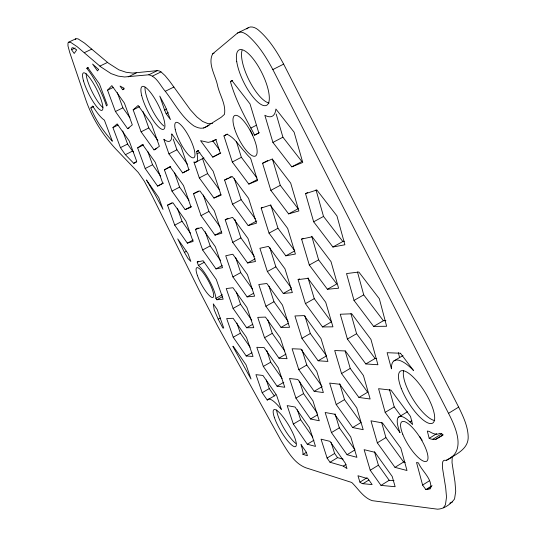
<?xml version="1.0" encoding="UTF-8"?>
<svg xmlns="http://www.w3.org/2000/svg" width="536" height="536" viewBox="0 0 536 536"><rect width="100%" height="100%" fill="white"/><g stroke="black" fill="none" stroke-linecap="round" stroke-linejoin="round"><path stroke-width="0.8" d="M71.556 49.721L71.837 47.985L72.916 47.65L76.702 49.875L74.209 53.459L71.556 49.721L75.208 47.985M452.223 456.237L452.029 462.662L454.977 481.938L455.721 491.251L454.555 498.976C450.729 504.142 444.197 508.932 437.59 509.193L372.245 500.671C363.321 497.676 358.256 488.752 351.763 482.48L305.801 467.774C294.023 463.218 287.564 451.151 281.286 440.974L217.616 326.042L199.908 291.852L152.452 196.457L144.358 181.275L138.221 172.425L115.562 148.78C102.617 134.65 92.065 118.088 85.84 99.904L69.814 52.722L67.972 45.928L67.992 43.007L68.554 42.223L75.884 38.753L78.008 38.833L84.507 43.081L108.473 63.174L118.871 69.834L125.98 72.246L132.62 73.07L157.336 70.625L159.065 70.859L161.028 71.904L165.028 75.569L169.604 81.144L190.334 109.759L196.853 116.902L202.655 121.478L208.082 123.702L212.544 123.501M443.366 507.813L445.443 504.791L446.515 497.113L445.691 487.827L442.589 468.598L442.388 463.707L442.877 461.449L444.009 460.297L446.314 460.33C466.816 451.647 455.701 427.299 448.532 413.33L272.851 69.559C266.077 57.037 258.379 44.609 247.531 35.209C244.798 33.178 240.751 30.659 237.515 33.058L212.658 53.855C207.425 63.905 215.78 75.877 217.623 85.867C219.76 95.174 226.192 104.554 224.463 114.369L221.254 117.237L205.328 127.253C201.643 129.384 197.349 127.736 193.898 125.927C181.449 117.123 174.488 103.039 165.276 91.301C160.304 85.686 156.753 76.655 148.841 74.785L124.607 76.976L118.081 76.092L111.079 73.62L100.802 66.879L77.057 46.619L70.631 42.324L68.554 42.223M75.301 39.543L75.884 38.753M86.832 68.347L87.616 67.342L99.468 83.991L107.327 105.09L106.463 105.947A32.649 7.156 63.5 0 0 86.832 68.347L88.306 67.637M90.852 107.957L92.674 106.021A32.649 7.156 63.5 0 0 104.393 120.124L112.352 141.256C105.987 134.161 100.232 126.489 95.629 118.128A20.381 4.402 63.3 0 1 91.971 110.651L90.852 107.957L93.659 106.584M107.555 90.195L111.856 85.619L124.399 103.106L132.312 124.861L127.635 128.7L115.434 111.508L107.555 90.195L113.036 87.515M122.697 89.733L124.164 88.273L120.037 86.048L122.697 89.733L124.118 89.036M112.942 127.588L117.15 123.896L129.196 140.941L136.727 161.39L133.779 163.346L125.384 154.696L120.446 147.655L112.942 127.588L117.994 125.069M133.162 109.833L138.141 105.465L149.812 121.618A37.379 9.501 63.4 0 0 151.742 124.721L159.393 146.321L154.02 149.892L141.089 131.816L133.162 109.833L139.548 106.664M246.821 28.924C249.93 25.252 255.163 27.276 258.258 29.922C269.173 39.215 276.891 51.623 283.645 64.119L458.649 407.105C463.117 416.291 467.74 425.879 468.176 436.271C468.92 449.322 455.426 454.535 446.314 460.33M137.645 147.882L142.502 144.412L155.252 162.321L162.81 183.372L157.591 186.113L145.189 168.525L137.645 147.882L143.608 144.861M230.42 81.559L231.874 80.527L250.017 103.904L258.801 132.941L254.54 135.179A28.448 8.737 62.9 0 0 250.875 128.071C242.795 113.197 235.009 97.927 230.42 81.559L232.544 80.494M425.872 489.576L430.354 488.819C433.249 479.68 421.47 470.662 418.475 462.937L416.532 462.468L422.596 485.067L425.872 489.576L432.056 485.67M426.803 489.663L431.621 486.614M422.596 485.067L429.463 480.738M380.989 485.395L395.139 486.715L392.218 476.471L374.892 452.304L364.118 449.677L370.229 470.246L380.989 485.395L389.19 480.29L393.987 480.671M432.914 439.252L435.594 439.413L442.837 435.279L441.624 433.664L439.661 433.309A42.82 13.655 58.2 0 1 429.195 431.406L427.313 431.065L429.189 438.348L431.165 439.105L432.914 439.252L441.811 433.738M362.906 483.713L372.125 484.571L368.031 478.782L357.961 475.74L359.917 482.145L361.539 483.258L362.906 483.713L368.828 480.042M435.594 439.413L443.151 434.723M394.985 467.352L406.998 470.521L400.828 448.109L382.456 422.911L370.972 420.82L377.324 442.85L394.985 467.352L403.621 461.992L405.25 462.394M370.229 470.246L378.403 465.201L374.483 451.734M429.189 438.348L436.673 433.711M359.917 482.145L367.127 477.683M448.532 413.33L458.649 407.105M343.308 466.106L346.98 468.591L345.305 463.198L329.962 441.342L321.044 439.165L327.094 458.046L330.015 462.24L343.308 466.106L346.129 464.377M347.053 454.716L356.909 457.315L350.732 436.9L334.578 414.207L325.158 412.499L331.449 432.586L347.053 454.716L354.986 449.878L339.342 427.835L335.06 413.919M409.866 421.886L412.633 424.519L410.496 416.432L390.952 390.108L378.57 388.687L385.17 412.378L400.05 432.673A29.118 8.703 57.9 0 1 409.866 421.886L411.869 420.66M377.324 442.85L385.913 437.597L381.692 422.636M327.094 458.046L334.625 453.463L331.154 442.441M398.288 417.343L407.507 411.728M330.015 462.24L337.559 457.644L343.114 459.178M302.954 454.381L307.443 455.687L306.27 452.15L301.011 444.525A33.426 7.564 59.6 0 1 302.954 454.381L306.518 452.23M352.668 427.54L363.194 429.678L356.768 407.842L339.71 384.245L329.667 383.093L336.219 404.553L352.668 427.54L360.989 422.515L344.501 399.622L339.73 383.716M385.17 412.378L394.221 406.904L389.478 389.511M307.296 444.23L315.53 446.401L309.44 427.661L295.041 407.025L287.175 405.591L293.333 424.056L307.296 444.23L313.955 440.224M331.449 432.586L339.342 427.835M358.919 397.457L370.135 398.998L363.442 375.535L345.378 350.966L334.692 350.524L341.533 373.545L358.919 397.457L367.669 392.225L350.236 368.413L345.144 350.939M293.333 424.056L300.629 419.722L297.339 409.718M310.558 418.991L319.275 420.767L312.937 400.834L297.822 379.448L289.514 378.496L295.932 398.114L310.558 418.991L317.52 414.844M336.219 404.553L344.501 399.622M393.953 360.902L403.005 355.529M365.833 363.944L377.92 364.748L370.945 339.409L351.737 313.801L340.26 314.237L347.408 339.04L365.833 363.944L375.073 358.497L376.708 358.584M295.932 398.114L303.55 393.625L299.503 381.062M341.533 373.545L350.236 368.413M314.17 391.307L323.369 392.566L316.763 371.294L300.857 349.117L292.1 348.755L298.8 369.666L314.17 391.307L322.196 386.577M267.243 400.064A33.426 7.564 59.6 0 1 281.387 409.497L276.496 395.005L262.935 375.455L255.947 374.657L262.184 392.714L267.243 400.064L274.318 395.93A33.366 7.752 59.6 0 1 275.739 394.878M347.408 339.04L356.587 333.707L350.933 313.694M298.8 369.666L306.786 365.016L301.902 349.519M373.632 326.404L386.623 326.263L379.347 298.76L358.852 272.033L346.531 273.568L354.015 300.428L373.632 326.404L383.401 320.722L385.88 320.669M262.184 392.714L269.246 388.607L266.305 379.964M318.123 360.775L327.918 361.425L321.017 338.625L304.24 315.604L294.934 315.959L301.935 338.323L318.123 360.775L326.551 355.87L310.317 333.513L304.91 315.925M277.079 386.208L284.757 387.26L278.305 367.803L264.121 347.596L256.818 347.295L263.317 366.443L277.079 386.208L283.812 382.282M301.935 338.323L310.317 333.513M299.477 278.834L298.096 279.604L305.433 303.637L322.531 326.953L331.402 321.855L314.257 298.639L308.012 277.809M263.317 366.443L270.693 362.195L266.848 350.698M278.948 358.169L287.055 358.711L280.321 337.982L265.441 317.078L257.742 317.366L264.536 337.734L278.948 358.169L285.99 354.115M212.584 141.296L215.827 139.44L220.289 153.175L212.752 157.135L200.571 140.667L208.196 142.388L212.584 141.296L216.31 139.387M354.015 300.428L363.723 294.874L357.478 271.946M164.411 169.845L169.986 166.669L183.513 185.536L191.084 207.224L185.121 209.61L171.976 191.104L164.411 169.845L170.729 166.596M196.625 151.48L198.045 150.676L213.167 171.239L221.107 195.191L213.951 198.059L199.312 177.919L193.891 161.966A24.71 6.559 63 0 0 197.054 153.825L196.625 151.48L198.762 150.388M223.941 135.91L226.922 134.214C234.848 137.792 239.21 146.14 245.073 152.13A28.448 8.737 62.9 0 0 250.607 158.207L257.555 180.578L248.805 184.089L232.302 162.006L223.941 135.91L227.478 134.094M246.212 355.998L253.032 356.447L246.506 337.452L233.147 318.304L226.674 318.545L233.234 337.245L246.212 355.998L251.947 352.722M281.025 327.396L289.554 327.302L282.512 305.151L266.861 283.504L258.788 284.509L265.896 306.244L281.025 327.396L288.475 323.161M264.536 337.734L272.248 333.345L267.866 320.026M303.048 238.299L301.594 239.103L309.299 265.032L327.409 289.266L336.776 283.966L318.605 259.846L311.738 236.262M305.433 303.637L314.257 298.639M246.647 327.764L253.763 327.69L246.942 307.497L232.972 287.731L226.239 288.569L233.086 308.414L246.647 327.764L252.778 324.307M233.234 337.245L240.369 333.211L236.865 323.081M265.896 306.244L273.976 301.708L268.978 286.177M283.289 293.453L292.348 292.596L284.964 268.817L268.462 246.386L259.906 248.269L267.37 271.551L283.289 293.453L291.115 289.072M247.096 296.89L254.587 296.18L247.451 274.646L232.805 254.225L225.73 255.779L232.905 276.911L247.096 296.89L253.515 293.319M309.299 265.032L318.605 259.846M233.086 308.414L240.543 304.26L236.383 292.04M218.206 319.188L214.226 309.895L213.261 303.845L217.16 309.466L223.726 328.012L222.869 328.019L218.206 319.188L220.323 318.009M307.697 192.511L305.547 193.664L313.661 221.804L332.916 247.022L342.832 241.508L344.46 241.187M215.901 298.358A21.152 4.864 61.3 0 0 209.69 281.179A21.152 4.864 61.3 0 0 198.414 265.454L197.208 262.05L203.144 260.744L216.303 279.49L223.17 299.162L216.872 299.758L215.901 298.358L222.42 294.753M267.37 271.551L275.859 266.854L269.742 247.444M216.872 299.758L222.675 296.555M262.58 207.325L261.179 208.075L269.025 233.126L285.829 255.833L294.82 250.868M227.968 218.279L225.2 219.753L232.731 242.332L247.619 262.982L255.156 258.848M232.905 276.911L240.711 272.623L235.733 257.749M313.661 221.804L323.516 216.417L316.019 189.878M269.025 233.126L277.97 228.269L270.74 204.772M198.213 227.941L195.439 229.421L202.642 249.97L215.995 268.898L222.192 265.521M197.208 262.05L198.662 261.26M267.739 160.552L262.573 163.266L270.841 190.354L288.629 213.898L298.123 208.752L280.288 185.315L272.402 159.025M198.414 265.454L204.243 262.292M202.642 249.97L210.179 245.903L205.255 231.679M228.229 178.106L224.591 180.009L232.517 204.229L248.168 225.576L256.818 220.912M232.731 242.332L240.912 237.91L234.775 219.217M198.568 191.057L193.483 193.724L201.047 215.626L215.01 235.15L221.495 231.659M184.418 252.349L177.738 238.909L188.035 253.675L190.829 261.441L187.975 258.453L184.418 252.349L186.568 251.196M171.956 202.849L167.527 205.167L174.736 225.154L187.332 243.136L193.195 239.994M270.841 190.354L280.288 185.315M201.047 215.626L208.933 211.439L203.338 195.01M232.517 204.229L241.113 199.66L234.319 178.562M248.805 184.089L257.22 179.64M174.736 225.154L182.026 221.294L177.369 208.223M291.798 166.857L302.746 162.475L294.117 132.191L275.899 109.036A43.316 14.311 63.8 0 1 264.844 115.26L272.911 142.422L291.798 166.857L301.869 161.517L282.914 137.203L276.167 114.034M185.121 209.61L191.386 206.306M213.951 198.059L220.886 194.394M182.675 172.934L188.893 169.664L180.927 146.502L171.728 133.859A37.379 9.501 63.4 0 1 163.802 139.239L168.941 153.886L182.675 172.934L189.242 169.537M229.676 177.342L231.13 176.579M171.976 191.104L179.6 187.138L174.615 172.96M199.312 177.919L207.593 173.604L202.501 158.408M232.302 162.006L241.361 157.282L236.376 141.464M272.911 142.422L282.914 137.203M212.752 157.135L220.785 152.974M157.591 186.113L163.514 183.044M195.573 162.254L203.961 157.926M254.54 135.179L259.417 132.653M197.054 153.825L199.888 152.365M250.875 128.071L256.463 125.19M168.941 153.886L176.92 149.799L187.372 164.197M145.189 168.525L152.552 164.753L160.686 176.21M133.779 163.346L136.66 161.879M203.633 128.044L209.06 125.357M154.02 149.892L156.84 148.459M125.384 154.696L132.526 151.078L133.652 152.224M272.851 69.559L283.645 64.119M120.446 147.655L127.575 144.057L132.526 151.078M166.153 113.719L170.455 119.582L165.43 106.832L159.788 96.098L164.612 110.074A37.379 9.501 63.4 0 1 166.153 113.719L168.25 112.667M141.089 131.816L148.794 127.943L157.926 140.613M164.612 110.074L166.716 109.022M127.635 128.7L129.136 127.95M115.434 111.508L122.878 107.823L129.94 117.706M165.276 91.301L173.892 87.026M152.479 76.099L161.028 71.904M212.658 53.855L214.078 53.158M148.841 74.785L157.336 70.625M237.515 33.058L248.094 27.872M128.218 76.856L136.298 72.916M99.884 66.102L107.548 62.404M84.279 52.702L91.797 49.118M167.527 205.167L172.934 202.782L185.885 221.113L193.094 241.468L187.332 243.136M193.483 193.724L199.915 190.89L214.32 210.815L221.87 233.167L215.01 235.15M224.591 180.009L232.383 176.572L248.597 198.407L256.469 223.177L248.168 225.576M262.573 163.266L272.208 159.025L290.713 183.158L298.887 210.943L288.629 213.898M449.764 503.183L452.404 502.031M195.439 229.421L201.596 227.425L215.345 246.748L222.541 267.678L215.995 268.898M225.2 219.753L232.59 217.355L247.98 238.466L255.471 261.514L247.619 262.982M261.179 208.075L270.218 205.141L287.658 228.403L295.416 254.037L285.829 255.833M305.547 193.664L316.843 189.999L336.943 215.901L344.896 244.778L332.916 247.022M301.594 239.103L312.16 236.778L331.02 261.655L338.591 288.207L327.409 289.266M298.096 279.604L307.966 278.378L325.721 302.297L332.943 326.839L322.531 326.953M323.516 216.417L342.832 241.508M363.723 294.874L383.401 320.722M241.361 157.282L256.918 177.932M212.712 140.794L219.559 149.973M277.97 228.269L294.324 250.205M356.587 333.707L375.073 358.497M241.113 199.66L255.344 218.923M394.221 406.904L401.183 416.325M207.593 173.604L219.338 189.65M275.859 266.854L291.343 288.006M240.912 237.91L254.399 256.483M385.913 437.597L403.621 461.992M208.933 211.439L220.041 226.862M273.976 301.708L288.174 321.419M179.6 187.138L189.014 200.303M240.711 272.623L252.57 289.212M306.786 365.016L321.232 385.23M378.403 465.201L389.19 480.29M210.179 245.903L220.698 260.724M272.248 333.345L284.77 350.993M182.026 221.294L190.448 233.24M240.543 304.26L251.793 320.213M303.55 393.625L317.272 413.089M270.693 362.195L282.11 378.496M334.625 453.463L337.559 457.644M240.369 333.211L250.131 347.228M300.629 419.722L312.756 437.142M269.246 388.607L274.318 395.93M122.724 130.938L127.575 144.057M117.317 92.601L122.878 107.823M147.862 151.755L152.552 164.753M142.924 111.454L148.794 127.943M173.188 139.012L176.92 149.799M398.322 352.614L399.588 357.458M269.106 102.999A30.894 10.331 63.8 0 1 249.394 80.856A30.894 10.331 63.8 0 1 242.084 50.257M163.969 126.067A23.899 6.157 63.4 0 1 151.105 107.756A23.899 6.157 63.4 0 1 145.035 87.247M295.839 443.433A21.38 4.904 59.6 0 1 283.517 427.54A21.38 4.904 59.6 0 1 276.683 409.873M102.925 107.575A20.877 4.636 63.5 0 1 92.105 91.736A20.877 4.636 63.5 0 1 86.155 73.707M434.709 420.539A30.539 9.862 58.2 0 1 413.236 399.608A30.539 9.862 58.2 0 1 403.608 370.818M422.194 440.264A11.618 3.564 57.8 0 1 420.907 438.441M420.499 437.818A11.618 3.564 57.8 0 1 419.708 436.525M252.851 135.139A11.35 3.578 62.9 0 1 250.191 129.953M98.631 69.486L97.478 70.879L92.594 64.052L98.631 69.486M146.482 180.069L154.904 194.26L163.031 209.368L158.716 197.503L146.482 180.069M233.287 346.316L232.792 346.296L251.016 379.019L246.084 364.875L233.287 346.316M400.446 353.251L387.119 352.695L391.448 368.842A42.82 13.655 58.2 0 1 413.477 370.443L400.446 353.251M236.758 61.747A30.934 10.218 63.7 0 0 263.973 105.626A30.934 10.218 63.7 0 0 257.736 65.405A30.934 10.218 63.7 0 0 236.758 61.747M141.665 95.401A23.919 6.077 63.4 0 0 162.187 129.35A23.919 6.077 63.4 0 0 154.917 98.912A23.919 6.077 63.4 0 0 141.665 95.401M274.298 417.269A21.393 4.844 59.6 0 0 294.324 446.642A21.393 4.844 59.6 0 0 285.601 420.405A21.393 4.844 59.6 0 0 274.298 417.269M83.529 80.929A20.897 4.576 63.5 0 0 101.103 110.356A20.897 4.576 63.5 0 0 93.512 83.509A20.897 4.576 63.5 0 0 83.529 80.929M401.236 388.292A30.579 9.749 58.2 0 0 432.592 423.159A30.579 9.749 58.2 0 0 415.889 379.89A30.579 9.749 58.2 0 0 401.236 388.292M402.737 434.193A23.296 6.961 57.9 0 0 426.462 461.335A23.296 6.961 57.9 0 0 413.665 428.927A23.296 6.961 57.9 0 0 402.737 434.193M175.252 129.478A19.772 5.246 63 0 0 192.424 157.745A19.772 5.246 63 0 0 186.97 133.075A19.772 5.246 63 0 0 175.252 129.478M197.382 275.457A16.918 3.893 61.3 0 0 212.625 297.52A16.918 3.893 61.3 0 0 204.625 274.713A16.918 3.893 61.3 0 0 197.382 275.457M234.42 128.218A22.76 6.988 62.9 0 0 255.364 156.083A22.76 6.988 62.9 0 0 245.381 123.079A22.76 6.988 62.9 0 0 234.42 128.218"/></g></svg>
